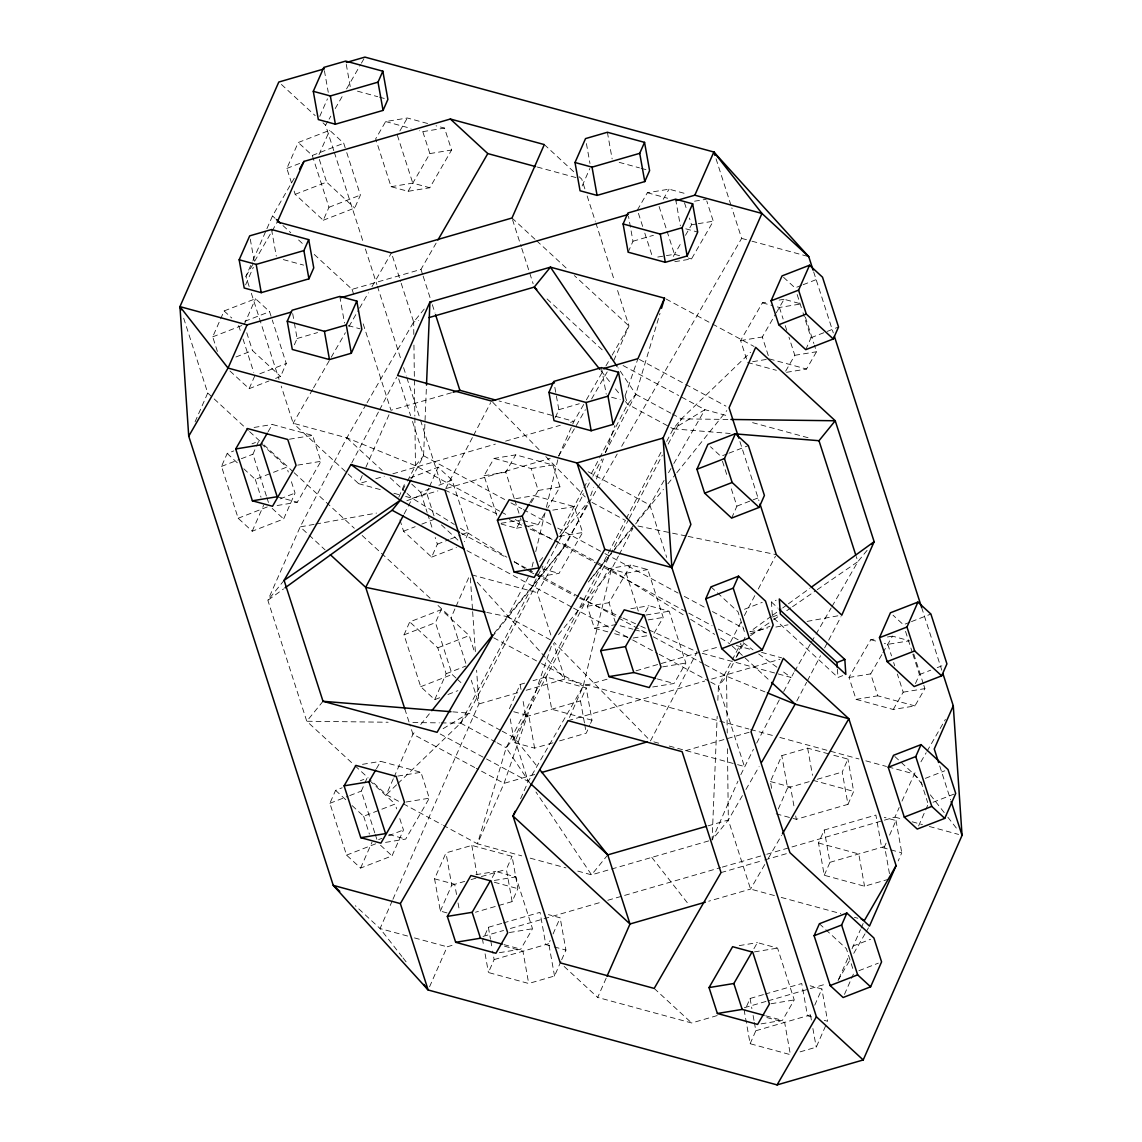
<?xml version="1.0" encoding="UTF-8"?>
<svg xmlns="http://www.w3.org/2000/svg" width="1142" height="1142" viewBox="0 0 1142 1142"><rect width="100%" height="100%" fill="white"/><g stroke="black" fill="none" stroke-linecap="round" stroke-linejoin="round"><path stroke-width="0.75" stroke-dasharray="5 3.75" d="M411.52 478.783L423.582 455.758L426.423 386.867M742.4 795.603L728.339 819.985L712.094 839.927L717.176 716.277M717.833 700.374L718.418 686.242L731.28 661.675M533.842 573.798L530.802 572.156L533.685 560.194M535.741 551.643L546.004 508.904M546.418 507.191L558.752 455.901L573.955 421.355L585.489 401.356M569.43 717.504L583.248 686.099L611.198 569.844L618.436 556.026M591.999 502.38L625.416 520.395L506.192 747.71L477.456 843.81L521.723 855.858M605.246 452.632L635.808 394.29L660.005 313.365M590.685 495.714L593.569 487.363M596.452 479.012L603.361 458.941M605.674 452.261L614.881 425.509M625.259 395.432L637.935 358.659M551.315 646.286L504.065 783.341L477.456 843.81L443.481 825.48M217.394 351.436L212.712 336.861L224.118 310.938L255.551 298.733L269.598 311.68L271.753 318.375M291.538 182.991L286.842 168.416L298.248 142.507L329.695 130.288L343.728 143.235L345.883 149.93M249.156 286.514L245.901 276.393L252.211 262.075M252.91 260.476L266.214 230.241M266.914 228.657L272.51 215.924L294.35 178.081M245.616 284.829L253.324 267.285M319.746 116.384L327.469 98.84M195.068 421.798L207.744 393.005L182.677 315.092M244.145 324.642L255.551 298.733M319.003 154.584L329.695 130.288M229.985 371.022L249.127 388.68L254.837 375.732M294.136 191.085L295.178 194.326L323.257 220.249L328.967 207.287L312.294 155.455L298.248 142.507M291.41 481.738L295.05 493.073L283.644 518.996L252.211 531.216L238.164 518.254L221.491 466.421L227.201 453.474L233.81 450.904M275.607 378.402L280.575 376.475L286.271 363.513L272.281 320.046M294.365 344.77L297.12 338.503L294.165 321.887M323.257 220.249L354.705 208.03L360.401 195.068L346.426 151.601M266.386 495.999L252.939 454.216L255.779 447.735M256.493 446.108L258.634 441.255L252.011 443.824M252.211 531.216L263.616 505.292M362.257 475.543L358.674 483.694L382.156 490.089M365.854 467.378L389.55 413.532M398.801 497.198L405.21 482.609M421.769 524.135L435.016 518.982L426.68 493.073L428.821 488.219M429.52 486.592L438.085 467.164L452.118 480.111L468.791 531.944L464.523 541.665M582.149 185.975L589.872 168.431M399.928 519.867L403.569 531.201L431.647 557.11L437.357 544.163L435.202 537.468M399.8 818.614L403.44 829.948L392.034 855.872L360.601 868.077L346.554 855.13L329.881 803.297L335.591 790.35L342.2 787.766M439.699 697.719L434.731 699.646L420.699 686.685L404.025 634.852L409.721 621.905L441.169 609.685L469.248 635.594L474.972 653.41M374.776 832.875L361.329 791.078L364.17 784.611M364.883 782.984L367.025 778.13L360.415 780.7M455.958 678.005L452.132 674.465L435.459 622.647L441.169 609.685M465.822 663.316L451.104 617.579L455.33 607.987M456.043 606.388L469.419 575.996M393.333 778.744L386.339 794.661L401.784 802.997M394.033 777.16L412.947 734.192L416.288 730.052M555.383 417.515L558.838 409.678L554.384 384.754M628.143 252.196L632.968 241.233L628.514 216.309M360.601 868.077L372.007 842.168M434.731 699.646L446.137 673.723L437.8 647.814L409.721 621.905M613.782 360.529L628.985 325.97L617.037 288.84M392.234 900.881L380.058 928.546L401.913 956.482M392.948 899.254L478.898 703.957L476.614 670.24M447.05 912.915L440.341 911.088L434.574 878.812L445.98 852.888L471.817 845.408L512.073 856.357L517.84 888.647L512.13 901.609L475.472 912.23M509.418 708.739L520.11 684.458L524.963 683.044M440.341 911.088L451.747 885.178L445.98 852.888M552.928 742.814L534.599 748.124L514.471 742.643L525.877 716.733L522.536 698.048M429.563 986.788L447.164 946.804L454.002 944.819M520.609 798.743L528.218 781.471L583.248 686.099L608.786 678.705M512.13 901.609L506.377 869.319L512.073 856.357M584.447 722.972L580.507 700.874L586.203 687.927L545.947 676.978L533.029 680.718M501.709 923.435L488.376 927.29L482.666 940.251L483.88 947.046M559.594 740.887L586.274 733.164L589.829 725.07M590.542 723.443L591.97 720.202L586.203 687.927M560.936 961.421L554.527 975.996L528.689 983.49L488.433 972.527L494.129 959.58L492.616 951.086M731.637 518.097L736.904 506.149L730.48 486.207M805.767 349.666L811.034 337.704L803.012 312.78M554.527 975.996L548.76 943.72L550.187 940.48M553.042 933.999L560.165 917.811L548.431 914.614M561.65 959.808L565.932 950.087L560.165 917.811M736.09 657.521L744.998 637.265M717.176 1015.581L691.638 1022.975L597.694 997.423L606.316 977.837M712.094 839.927L737.946 781.185M740.815 774.661L753.406 749.323M771.621 788.351L770.407 781.542L781.813 755.633L807.651 748.153L829.463 754.091M778.316 808.979L787.58 787.923L781.813 755.633M776.175 813.832L796.302 819.314L847.978 804.339L842.211 772.063L847.921 759.102L831.133 754.548M763.413 994.611L750.08 998.479L744.37 1011.427L750.137 1043.717L790.392 1054.666L784.64 1022.39L764.498 1016.908M888.747 879.212L864.537 886.221L824.267 875.272L818.514 842.996L824.21 830.034L875.885 815.074L881.638 847.35L901.766 852.831L898.212 860.925M847.978 804.339L853.674 791.392L847.921 759.102M750.137 1043.717L755.833 1030.755L754.32 1022.261M824.267 875.272L829.977 862.31L824.21 830.034M915.47 683.544L919.424 674.579L912.472 652.981M766.767 854.245L894.943 817.115L899.168 807.522M901.98 801.127L916.569 769.394M811.377 1020.006L810.463 1014.895L811.891 1011.669M814.746 1005.188L821.869 988.986L810.135 985.789M889.461 873.644L884.607 846.465L886.749 841.597M889.589 835.116L896.013 820.541L884.265 817.358M838.728 978.979L849.234 955.112M852.046 948.745L860.44 929.659M861.139 928.061L863.252 923.293M800.085 1051.868L816.23 1047.185L826.208 1024.517M844.48 994.382L853.388 974.14M918.611 825.952L928.203 804.139M366.182 404.311L346.84 437.843L300.175 526.89L267.856 600.307L306.77 721.244L353.72 764.569M351.75 462.981L378.759 411.434M379.587 409.864L396.774 377.06M402.598 490.289L406.609 482.623M407.423 481.082L415.46 465.722L423.582 455.758L411.134 417.301M404.168 513.929L412.362 498.297L437.886 490.903M445.694 488.533L472.717 436.986M473.53 435.416L490.717 402.612M494.129 633.282L507.476 616.694L529.203 575.24M397.859 783.555L460.626 723.129L542.95 566.004M559.951 533.557L583.077 489.404M583.905 487.834L588.044 479.954M591.342 473.644L598.779 459.455M599.607 457.871L627.686 404.268L635.808 394.29L617.95 367.681M441.183 722.886L460.626 723.129L468.748 713.15L583.762 493.615M587.074 487.32L592.027 477.856M592.855 476.285L601.934 458.941M492.131 636.951L565.633 545.262L587.359 503.808M626.159 518.711L662.517 449.334M666.643 441.454L673.252 428.85L681.374 418.871L750.537 352.278M530.002 783.184L506.192 747.71L514.314 737.732L628.5 519.781M629.328 518.197L662.374 455.13M668.156 444.095L681.374 418.871L729.124 419.457M619.235 554.484L632.911 528.375M730.466 642.132L741.101 621.833M744.384 615.581L755.019 595.268M758.288 589.015L775.475 556.211M732.093 660.147L740.944 643.26M737.575 764.64L744.413 766.496L718.418 686.242L726.54 676.278L733.778 662.46M736.99 656.307L744.227 642.489M756.689 743.071L779.601 699.318M783.697 691.51L793.733 672.824M796.802 701.045L806.623 682.288M807.437 680.732L820.541 655.736M824.638 647.914L840.997 616.68M333.778 150.644L325.598 125.22L328.211 120.681M329.096 119.168L330.837 116.141M335.206 108.576L343.071 94.943M346.568 88.89L360.544 64.666M361.414 63.153L364.912 57.1M245.901 276.393L253.767 262.774M254.637 261.247L277.349 221.891M427.622 123.507L407.351 117.997L385.653 121.552L375.675 138.839L391.064 186.688L408.094 191.314L429.806 187.745L451.575 150.016L444.523 128.104L436.073 125.806M399.871 130.959L407.351 117.997M268.099 431.762L272.31 424.467L312.565 435.416L320.902 461.325L297.32 502.209L275.822 505.735M408.094 191.314L429.863 153.585L422.811 131.658L419.428 130.745M312.637 389.479L293.151 423.239L358.674 483.694L368.923 480.725M313.522 387.937L330.338 358.788M331.223 357.26L345.384 332.707M348.938 326.569L358.674 309.696M359.559 308.154L368.409 292.809M371.949 286.671L391.435 252.924M314.25 254.438L352.079 289.34L420.97 269.398L436.116 243.146M367.053 402.783L413.661 322.015L424.496 308.725M496.799 515.313L484.065 475.714L494.043 458.427L515.741 454.859L552.914 464.965L559.965 486.892L547.775 508.019M637.379 210.028L647.357 192.741L669.055 189.172L687.641 194.226M514.257 498.554L505.763 472.16L515.741 454.859M663.245 199.265L669.055 189.172M586.388 399.814L605.017 367.51M605.917 365.968L611.241 356.747M612.126 355.205L628.985 325.97L574.383 275.593M376.489 768.637L380.7 761.329L420.955 772.292L429.306 798.201L405.71 839.07L384.212 842.61M529.802 502.937L534.013 495.642L574.283 506.591L582.62 532.515L559.023 573.384L537.525 576.91M501.152 524.021L516.484 528.189L520.838 520.638M531.287 502.537L538.253 490.46L531.201 468.534L494.043 458.427M673.28 256.465L681.988 241.362M685.471 235.338L691.567 224.774L689.397 218.022M558.752 455.901L585.375 409.75M591.599 398.986L607.573 371.293M528.175 526.262L538.196 524.621L546.904 509.532M674.808 261.675L691.51 258.934L713.279 221.205L706.77 200.963M550.844 634.981L537.225 592.641L587.887 504.85M588.772 503.308L596.766 489.447M597.666 487.905L617.208 454.016M621.662 446.322L741.643 238.393L731.836 207.901M607.858 631.854L594.354 628.186L587.288 606.259L609.071 568.53L630.769 564.976L647.799 569.601L663.202 617.437L654.052 633.282M746.582 359.116L740.616 340.573L762.385 302.844L769.066 301.745M664.073 480.439L649.869 505.05L635.395 523.107M668.513 472.745L672.952 465.065M673.837 463.524L704.914 409.678L728.739 416.159M615.509 622.932L609 602.705L630.769 564.976M768.281 355.562L762.314 337.004L775.375 314.364M776.246 312.865L784.083 299.275L801.113 303.915L779.415 307.469L774.305 306.085M492.231 877.499L495.728 871.446L515.856 876.913L532.529 928.746L520.738 949.173L499.24 952.713M645.544 611.798L649.041 605.745L669.169 611.227L685.842 663.045L674.051 683.487L652.553 687.013M785.653 371.164L794.803 355.305L788.965 337.161M786.495 372.335L806.538 369.037L816.516 351.75L814.389 345.155M794.632 671.268L810.663 643.474M811.562 641.932L815.117 635.751M816.016 634.21L831.162 607.958M832.047 606.416L857.899 561.636L867.634 549.673M745.926 789.507L759.116 766.639M923.835 685.328L924.906 688.626L914.928 705.913L893.215 709.482L856.057 699.361L849.006 677.449L870.775 639.72L877.456 638.621M914.928 705.913L877.755 695.806L870.704 673.88L882.024 654.266M882.894 652.753L892.473 636.151L909.517 640.79L887.805 644.345L884.393 643.417M764.74 864.537L750.565 889.076L708.711 901.209M768.281 858.399L781.556 835.373M753.934 948.674L757.432 942.621L777.559 948.103L794.232 999.921L782.441 1020.363L760.943 1023.889M893.215 709.482L903.194 692.18L897.355 674.037M920.937 761.814L926.191 752.735M927.061 751.222L945.405 719.431M838.028 980.578L850.262 959.38M853.759 953.327L865.122 933.642M865.993 932.129L868.605 927.589M590.842 578.68L613.126 550.901M614.239 549.502L634.281 524.506M420.727 724.513L430.748 712.08M635.637 523.935L663.445 489.361M667.884 483.837L675.664 474.158M676.778 472.774L726.826 410.578M284.101 580.364L267.856 600.307L283.573 588.929M323.015 701.288L306.77 721.244L388.123 722.244M539.509 561.479L542.764 557.467M559.88 536.455L588.958 500.738M486.735 612.398L507.476 616.694L565.633 545.262L611.198 569.844L683.159 614.71M588.33 582.049L611.684 553.37M612.769 552.029L632.354 527.989M558.481 634.581L611.198 569.844M607.772 854.887L591.542 874.843L574.512 870.204M396.588 784.797L386.339 794.661L369.38 779.015M771.293 616.223L749.866 631.74L767.21 628.6M772.72 615.181L781.285 608.971M782.713 607.944L787.009 604.832M788.437 603.79L809.864 588.273M750.451 635.709L772.235 620.691M773.691 619.692L779.486 615.695M786.752 610.684L791.106 607.687M792.562 606.688L815.788 590.671M817.244 589.672L857.899 561.636L856.272 556.597M625.459 401.484L627.686 404.268L673.252 428.85L704.914 409.678L680.204 396.345M443.125 728.667L468.748 713.15L500.639 730.352M312.294 155.455L343.728 143.235M286.842 168.416L300.089 163.277M295.178 194.326L326.626 182.12L354.705 208.03M328.967 207.287L360.401 195.068M244.773 321.33L269.598 311.68M212.712 336.861L242.489 325.284M235.937 356.989L252.482 350.551L280.575 376.475M259.791 373.805L286.271 363.513M249.127 388.68L268.984 380.971M221.491 466.421L239.692 459.355M241.347 458.713L252.939 454.216M243.788 468.777L255.28 479.383L271.825 472.959M273.48 472.317L286.713 467.164L288.284 472.031M801.47 285.357L795.003 287.87L782.042 275.907M803.097 284.729L819.271 278.434M280.161 498.868L295.05 493.073M238.164 518.254L269.612 506.034M409.949 478.084L438.085 467.164M811.034 337.704L825.595 332.036M827.222 331.408L838.542 327.012M411.748 484.094L420.684 492.33L430.605 488.476M438.885 485.264L452.118 480.111M406.823 500.796L426.68 493.073M403.569 531.201L415.16 526.705M437.357 544.163L448.934 539.652M450.59 539.01L460.526 535.155M462.182 534.513L468.791 531.944M431.647 557.11L456.472 547.475M727.34 453.802L720.859 456.315L710.495 446.75M728.953 453.174L748.381 445.623M404.025 634.852L435.459 622.647M736.904 506.149L751.465 500.482M753.078 499.853L761.172 496.713M437.8 647.814L469.248 635.594M446.137 673.723L465.993 666.014M420.699 686.685L452.132 674.465M447.978 694.493L457.899 690.639M744.456 609.271L762.256 602.362M772.349 615.352L771.45 602.048L776.16 600.221M772.463 617.008L778.744 614.567M750.537 633.824L769.951 626.273M329.881 803.297L348.082 796.231M349.738 795.589L361.329 791.078M352.179 805.652L363.67 816.259L380.215 809.821M381.871 809.178L395.103 804.039L396.674 808.893M909.86 622.233L903.393 624.745L893.03 615.181M911.487 621.605L930.901 614.053M378.63 839.598L381.928 838.314M388.551 835.744L403.44 829.948M346.554 855.13L378.002 842.91M773.776 618.222L837.985 677.477L844.266 675.036M919.424 674.579L930.759 670.168M937.225 667.656L943.692 665.144M925.363 778.344L944.791 770.793M933.057 802.255L955.711 793.447M852.846 946.147L870.647 939.238M858.927 970.7L878.341 963.149M297.12 338.503L317.562 332.579M632.968 241.233L653.41 235.323M413.818 334.435L413.661 322.015L418.757 320.545M451.475 392.762L390.992 410.278L362.342 321.259M558.838 409.678L579.265 403.768M375.761 478.755L384.297 476.271M392.848 473.802L495.357 444.11M505.606 441.14L560.279 425.309M570.543 422.34L573.955 421.355L499.04 400.97M446.408 488.433L550.23 458.37M517.74 692.709L478.898 703.957L471.275 680.247M526.177 690.268L565.019 679.019L718.004 720.631M636.023 670.811L719.431 646.658M525.877 716.733L580.507 700.874M568.045 720.645L704.728 681.06M711.566 679.09L779.915 659.291M534.713 774.476L504.065 783.341L476.271 768.352M685.486 750.708L749.338 732.208M451.747 885.178L464.708 881.381M471.118 879.568L475.957 878.169M481.367 876.556L506.377 869.319M787.58 787.923L813.418 780.429L853.674 791.392M817.215 779.301L842.211 772.063M707.954 825.88L728.339 819.985L727.425 747.239M708.739 840.897L591.542 874.843L535.969 792.048M503.365 922.95L540.038 912.33L545.805 944.62L552.514 946.433M483.052 936.411L503.565 930.473M510.403 928.489L600.977 902.251M607.815 900.267L720.616 867.606M722.329 867.106L765.054 854.744M721.03 872.602L763.042 860.44M764.712 859.955L788.237 853.145M494.129 959.58L548.76 943.72M829.977 862.31L884.607 846.465M765.083 994.125L801.741 983.519L807.508 1015.795L812.533 1017.165M744.413 1007.687L766.539 1001.277M768.238 1000.792L826.123 984.019M755.833 1030.755L810.463 1014.895M314.064 524.378L300.175 526.89L325.07 549.859M315.792 524.064L376.517 513.086M775.889 627.044L788.037 624.845M807.123 621.391L841.825 615.11M422.811 131.658L444.523 128.104M429.863 153.585L451.575 150.016M391.064 186.688L412.776 183.12L429.806 187.745M694.536 201.206L706.227 199.279M691.567 224.774L696.577 223.946M698.247 223.675L713.279 221.205M657.778 257.036L674.479 254.295L679.59 255.694M779.072 300.103L784.083 299.275M740.616 340.573L762.314 337.004M254.109 427.451L272.31 424.467M752.678 361.671L767.695 359.202M794.803 355.305L816.516 351.75M289.411 439.213L312.565 435.416M297.748 465.122L320.902 461.325M484.065 475.714L505.763 472.16M531.201 468.534L552.914 464.965M538.253 490.46L559.965 486.892M515.827 498.626L534.013 495.642M552.771 510.131L574.283 506.591M501.124 523.279L521.166 519.995L519.567 515.042M516.484 528.189L526.505 526.548M559.466 536.312L582.62 532.515M609.071 568.53L626.101 573.17L647.799 569.601M587.288 606.259L609 602.705M630.855 608.729L649.041 605.745M646.015 615.024L669.169 611.227M594.354 628.186L616.052 624.617L632.953 629.213M648.171 619.906L663.202 617.437M633.182 638.021L651.554 635.009M662.688 666.857L685.842 663.045M887.462 636.979L892.473 636.151M849.006 677.449L870.704 673.88M362.499 764.326L380.7 761.329M856.057 699.361L877.755 695.806M903.194 692.18L924.906 688.626M397.801 776.089L420.955 772.292M406.138 801.998L429.306 798.201M475.886 874.701L495.728 871.446M494.358 880.439L515.856 876.913M509.375 932.543L532.529 928.746M739.245 945.605L757.432 942.621M754.405 951.9L777.559 948.103M771.078 1003.732L794.232 999.921M412.876 722.543L439.413 722.872M673.252 428.85L730.123 433.475M452.76 711.851L468.748 713.15M637.978 526.019L670.825 532.829M672.567 533.186L686.399 536.041M688.126 536.397L776.303 554.655M357.475 91.16L377.745 96.685M379.444 97.141L386.196 98.983M619.192 162.35L639.463 167.86M641.147 168.317L646.215 169.701M385.653 121.552L410.992 128.446M647.357 192.741L667.627 198.251M537.34 167.046L578.323 178.209M741.643 238.393L750.251 240.734M751.964 241.19L807.023 256.165M685.771 228.814L697.691 232.054M688.098 258.006L691.51 258.934M762.385 302.844L772.606 305.628M769.365 358.931L806.538 369.037M747.667 362.499L776.374 370.308M283.344 259.605L303.615 265.115M752.578 422.64L810.477 438.385M348.224 325.613L360.144 328.853M611.627 397.259L620.149 399.572M499.682 511.159L415.46 465.722L346.84 437.843L293.151 423.239L281.203 386.096M522.865 520.452L538.196 524.621M393.904 493.273L398.929 494.643M405.653 496.47L412.362 498.297L454.345 524.478M870.775 639.72L877.584 641.561M277.192 496.727L297.32 502.209M542.25 568.816L559.023 573.384M736.347 645.53L753.135 650.083M761.514 652.367L781.656 657.849M471.832 574.854L537.225 592.641M634.638 629.67L646.458 632.896M702.244 653.295L791.063 677.449L781.199 670.297M614.624 633.696L628.129 637.379M657.278 678.919L674.051 683.487M719.717 721.102L748.938 729.053M750.651 729.51L773.006 735.591M779.886 737.461L858.955 758.973M865.822 760.843L886.449 766.453M888.176 766.91L913.957 773.933L922.693 785.096M591.97 720.202L551.714 709.253L545.947 676.978M653.881 741.886L660.718 743.742M669.255 746.054L735.862 764.184M513.743 711.737L528.832 715.848L534.599 748.124M770.407 781.542L790.549 787.024L794.19 807.408M894.943 817.115L901.823 818.985M912.158 821.797L922.479 824.61M929.36 826.48L958.609 834.431M818.514 842.996L858.77 853.945L864.537 886.221M774.404 895.556L750.565 889.076L728.339 819.985M781.214 897.412L840.812 913.629M854.43 917.326L857.842 918.254M530.245 858.17L565.989 867.891M388.937 834.517L405.71 839.07M494.343 882.252L517.84 888.647M434.574 878.812L454.702 884.279L456.829 896.184M554.184 946.889L565.932 950.087M824.281 1020.363L827.636 1021.276L821.869 988.986M503.965 944.62L520.738 949.173M765.668 1015.795L782.441 1020.363M504.478 946.176L522.936 951.2L528.689 983.49M407.58 936.04L380.058 928.546L355.362 905.749M414.475 937.91L447.164 946.804M704.7 664.501L726.54 676.278L765.754 692.209M444.88 490.104L496.399 513.643M509.275 519.524L522.165 525.406M530.216 529.089L552.757 539.381M554.37 540.109L565.633 545.262M579.594 598.208L621.448 617.337M623.061 618.065L639.163 625.416M640.762 626.159L697.12 651.896L650.469 740.944L554.27 642.532M666.086 299.018L710.881 323.186M712.422 324.014L754.12 346.511M639.477 359.487L725.969 406.138M623.047 365.526L678.648 395.517M635.808 394.29L670.739 413.133M672.253 413.961L681.374 418.871M588.087 471.732L649.869 505.05L666.714 557.382M423.582 455.758L504.678 499.497M510.917 502.865L521.837 508.747M523.393 509.589L551.472 524.735M557.71 528.104L603.433 552.757M604.946 553.585L678.12 593.055M684.358 596.409L706.199 608.186M712.437 611.555L743.628 628.385M501.238 511.987L507.476 515.356M515.27 519.567L523.079 523.764M524.635 524.606L552.699 539.752M555.826 541.436L595.31 562.735M596.823 563.548L687.156 612.283M688.712 613.126L712.108 625.73M718.347 629.099L740.187 640.876M461.082 533.086L506.306 557.482M514.1 561.693L526.576 568.416M528.132 569.258L578.58 596.467M580.107 597.28L647 633.367M653.238 636.736L703.144 663.659M535.355 574.626L574.854 595.924M466.992 550.63L571.985 607.258M573.498 608.086L613.925 629.884M615.481 630.727L631.083 639.135M632.639 639.977L657.592 653.438M659.148 654.28L709.054 681.203M710.624 682.045L718.418 686.242M507.476 616.694L553.042 641.262M493.672 637.778L540.009 662.774M541.551 663.602L583.248 686.099M502.166 731.18L514.314 737.732L537.682 767.024M460.626 723.129L495.557 741.972M497.084 742.785L506.192 747.71M440.184 733.992L484.965 758.145M486.521 758.973L528.218 781.471L514.314 737.732M474.729 767.524L412.947 734.192L409.692 724.071M403.326 803.825L441.94 824.652M690.667 619.392L714.649 634.352M720.645 638.092L729.638 643.703M460.34 528.218L506.82 557.196M514.314 561.878L524.806 568.416M526.305 569.358L530.802 572.156M743.157 642.746L753.021 649.884M758.659 653.966L779.786 669.283M544.306 144.577L573.998 171.985M579.165 176.753L581.749 179.137L585.004 189.258M511.987 218.008L535.384 239.606M536.683 240.805L567.888 269.598M547.061 298.947L603.518 351.051M281.389 84.437L315.192 115.627M323 122.822L325.598 125.22M771.45 602.048L778.002 608.101M710.981 586.874L737.989 611.798L745.169 634.124M894.8 756.489L920.509 780.229M272.51 215.924L275.122 218.336M282.945 225.559L290.782 232.782M298.604 239.991L303.815 244.816M732.265 646.115L770.265 681.189M224.118 310.938L231.769 318.018M441.397 524.877L457.985 540.195M346.84 437.843L382.213 470.49M390.079 477.741L405.81 492.259M407.109 493.458L412.362 498.297M819.385 923.75L824.524 928.503M825.809 929.688L846.379 948.674L853.559 970.986M207.744 393.005L248.299 430.434M249.613 431.647L262.703 443.71M264.002 444.923L292.795 471.489M294.094 472.688L354.291 528.232M362.142 535.484L430.177 598.265M438.028 605.503L451.104 617.579M261.19 443.61L286.713 467.164M227.201 453.474L237.408 462.895M272.167 508.39L283.644 518.996M457.243 679.176L462.353 683.887M654.195 988.415L691.638 1022.975M355.034 765.768L368.081 777.816M369.58 780.486L395.103 804.039M564.134 966.446L597.694 997.423M335.591 790.35L345.798 799.771M380.557 845.266L392.034 855.872M492.773 402.312L539.638 450.262M545.805 456.572L585.261 496.956M477.242 582.234L565.019 679.019L553.57 643.446M600.977 370.793L610.999 383.341M615.452 388.922L619.892 394.504M930.345 794.875L946.747 815.816M947.846 817.215L957.681 829.791M651.811 857.385L689.226 905.178M403.012 957.867L406.295 962.064M398.672 378.844L410.592 415.631M813.661 271.896L833.289 332.907M921.637 607.501L941.807 670.211M805.367 317.105L813.861 343.499M913.757 653.981L923.307 683.673M797.145 294.508L802.483 311.124M905.535 631.383L911.944 651.325M939.709 765.925L950.601 799.8M779.415 307.469L783.127 319.018M785.253 325.613L786.838 330.566M887.805 644.345L891.517 655.893M893.644 662.488L894.7 665.786M921.023 781.813L927.689 802.555M716.034 158.781L731.294 206.202M684.515 202.848L686.685 209.586M739.916 441.569L758.916 500.639M659.077 206.459L666.514 229.556M667.042 231.212L674.479 254.295M722.472 461.297L727.811 477.913M638.435 213.326L642.689 226.53M644.802 233.125L652.239 256.222M587.174 196.01L595.325 221.334M595.867 223.018L614.325 280.404M512.53 219.692L521.209 246.658M521.751 248.342L533.143 283.744M626.101 573.17L638.307 611.098M397.373 135.284L412.776 183.12M514.785 500.196L519.039 513.4M420.97 269.398L422.597 274.437M423.125 276.107L431.776 302.987M432.318 304.671L435.016 313.065M392.52 256.293L400.642 281.574M401.185 283.259L413.661 322.015M334.32 152.343L363.227 242.175M365.411 248.956L376.86 284.558M377.402 286.242L400.856 359.13M403.583 367.61L406.309 376.075M406.852 377.774L419.942 418.457M420.484 420.156L441.754 486.249M319.332 159.437L326.626 182.12M420.684 492.33L427.137 512.401M427.679 514.071L431.976 527.447M352.079 289.34L353.706 294.379M404.796 708.882L409.15 722.372M251.34 293.266L279.033 379.344M246.758 332.736L252.482 350.551M238.692 325.57L240.848 332.265M243.003 338.946L253.752 372.378M266.914 497.684L268.527 502.694M375.304 834.545L376.931 839.57M255.28 479.383L261.004 497.198M363.67 816.259L369.394 834.074M625.017 395.86L627.686 404.268M896.013 820.541L901.766 852.831M807.651 748.153L812.504 775.332M795.703 815.902L796.302 819.314M675.621 199.179L680.361 225.773M812.89 1028.499L816.23 1047.185M607.387 132.258L612.126 158.852M750.08 998.479L751.893 1008.672M753.106 1015.466L754.02 1020.563M586.417 143.578L589.986 163.52M601.477 367.624L606.231 394.204M584.747 724.67L586.274 733.164M520.11 684.458L521.023 689.554M510.217 718.86L514.471 742.643M346.283 64.409L350.423 87.663M488.376 927.29L490.489 939.181M490.803 940.88L492.316 949.387M471.817 845.408L476.971 874.301M485.093 953.841L488.433 972.527M324.414 70.733L328.268 92.331M458.042 902.979L459.555 911.473M339.774 296.435L344.513 323.029M292.68 313.579L293.865 320.217M271.553 229.528L276.293 256.108M250.284 239.178L254.138 260.776M837.414 669.155L837.985 677.477M470.361 577.938L472.531 609.885M472.645 611.669L475.415 652.482M726.54 676.278L727.24 733.05M413.946 345.084L414.846 416.059M414.86 417.829L415.46 465.722"/><path stroke-width="1.5" d="M426.494 385.097L429.906 302.073L550.458 267.157L664.544 298.19L661.518 308.311M942.907 673.594L953.27 705.799L962.049 835.373L863.209 1059.962L777.088 1084.9L428.15 989.986L333.25 885.364L188.73 436.201L179.951 306.627L278.791 82.038L324.385 68.834M239.163 259.776L249.698 235.852L271.553 229.528L308.711 239.634L313.75 267.885L308.925 278.834L261.233 292.652L244.202 288.012L239.163 259.776L256.193 264.402L303.886 250.598L308.711 239.634M313.293 91.331L323.828 67.407L345.683 61.083L382.841 71.189L387.88 99.44L383.07 110.403L335.377 124.207L318.347 119.582L313.293 91.331L330.338 95.957L378.016 82.153L382.841 71.189M303.972 161.422L277.349 221.891L391.435 252.924L511.987 218.008L544.306 144.577L450.362 119.025L303.972 161.422L299.604 169.002M291.495 312.009L247.057 324.885L228.043 368.067L188.73 436.201M287.256 321.216L292.081 310.253L339.774 296.435L356.804 301.074L361.843 329.324L351.322 353.235L329.467 359.573L292.295 349.466L287.256 321.216L324.428 331.323L346.283 324.999L356.804 301.074M429.906 302.073L397.587 375.504L491.531 401.056L554.512 382.813M575.011 162.507L585.532 138.596L607.387 132.258L644.545 142.365L649.598 170.615L644.773 181.578L597.08 195.396L580.05 190.757L575.011 162.507L592.041 167.146L639.72 153.328L644.545 142.365M548.959 392.391L553.784 381.428L601.477 367.624L618.507 372.249L623.561 400.499L613.026 424.424L591.171 430.748L554.013 420.641L548.959 392.391L586.132 402.498L607.987 396.174L618.507 372.249M623.104 223.96L627.929 212.997L675.621 199.179L692.652 203.818L697.691 232.054L687.156 255.979L665.301 262.303L628.143 252.196L623.104 223.96L660.262 234.067L682.117 227.729L692.652 203.818M676.035 200.649L694.836 195.196L713.85 152.014L364.912 57.1L346.34 62.482M664.544 298.19L637.935 358.659L603.89 368.509M515.085 811.32L513.015 816.03L560.251 962.863L654.195 988.415L721.03 872.602L682.117 751.679L568.045 720.645L513.015 816.03L630.013 923.992L705.356 902.166M696.934 469.276L707.912 444.352L735.419 433.66L748.381 445.623L764.412 495.457L759.144 507.419L731.637 518.097L704.643 493.187L696.934 469.276L724.456 458.584L735.419 433.66M771.078 300.831L782.042 275.907L809.55 265.215L822.511 277.178L838.542 327.012L833.275 338.974L805.767 349.666L778.773 324.742L771.078 300.831L798.586 290.139L809.55 265.215M863.209 1059.962L816.402 1016.78L671.881 567.603L690.896 524.421L663.102 438.043L761.942 213.454L713.85 152.014L714.935 155.398M705.727 598.836L710.981 586.874L738.503 576.182L765.497 601.106L773.191 625.017L762.228 649.941L734.72 660.633L721.758 648.67L705.727 598.836L733.235 588.144L738.503 576.182M607.03 976.21L630.013 923.992L607.772 854.887L539.909 769.808M879.468 637.707L890.432 612.783L917.94 602.091L930.901 614.053L946.932 663.887L941.665 675.85L914.157 686.542L887.163 661.618L879.468 637.707L906.976 627.015L917.94 602.091M814.118 935.712L819.385 923.75L846.893 913.058L873.887 937.982L881.581 961.892L870.618 986.816L843.11 997.508L830.148 985.546L814.118 935.712L841.625 925.02L846.893 913.058M888.248 767.267L893.515 755.305L921.023 744.627L948.017 769.537L955.711 793.447L944.748 818.371L917.24 829.063L904.278 817.101L888.248 767.267L915.756 756.575L921.023 744.627M953.27 705.799L934.256 748.995L938.624 762.542M896.099 865.607L869.49 926.076L789.921 852.66L751.008 731.722L783.326 658.306L848.849 718.761L896.099 865.607L864.651 920.109L861.239 919.182M285 587.887L392.134 510.26L400.257 500.282L410.72 480.325M403.354 515.485L365.697 587.345L404.796 708.882M235.709 448.977L247.5 428.535L287.755 439.484L296.106 465.394L272.51 506.277L252.382 500.796L235.709 448.977L260.519 444.895L267.257 433.218M437.9 240.048L487.805 153.585L535.627 166.589M284.101 580.364L350.937 464.551L444.88 490.104L492.131 636.951L437.086 732.322L323.015 701.288L284.101 580.364L400.257 500.282L459.527 532.243M344.099 785.839L355.89 765.411L396.146 776.36L404.496 802.269L380.9 843.153L360.772 837.671L344.099 785.839L368.909 781.77L375.647 770.093M497.412 520.152L509.204 499.711L549.473 510.674L557.81 536.583L534.213 577.452L514.086 571.985L497.412 520.152L522.222 516.084L528.96 504.407M423.782 984.404L428.15 989.986L400.357 903.607L604.775 549.359L576.981 462.981L228.043 368.067L179.951 306.627L247.057 324.885M447.336 916.384L470.918 875.514L491.046 880.982L507.719 932.814L495.928 953.256L455.672 942.307L447.336 916.384L472.146 912.315L490.489 880.525M600.649 650.697L624.231 609.828L644.359 615.295L661.032 667.128L649.241 687.555L608.986 676.606L600.649 650.697L625.459 646.629L643.803 614.839M761.757 762.071L795.16 704.157L848.849 718.761L782.441 833.846M709.039 987.573L732.622 946.689L752.749 952.171L769.437 1004.004L757.631 1024.431L717.376 1013.482L709.039 987.573L733.849 983.505L752.193 951.7M777.088 1084.9L816.402 1016.78M431.847 710.695L493.016 634.667M737.232 434.046L818.985 440.712L835.23 420.756L755.661 347.339L729.053 407.808L738.831 438.185M871.974 544.349L874.144 541.693L835.23 420.756L730.894 419.471M811.291 587.231L874.144 541.693L841.825 615.11L776.303 554.655L760.001 504.007M778.773 324.742L806.281 314.05L833.275 338.974M704.643 493.187L732.15 482.495L759.144 507.419M721.758 648.67L749.266 637.978L762.228 649.941M779.315 609.3L836.972 662.517L844.823 659.462L845.837 674.422L780.314 613.953L779.301 598.993L844.823 659.462M887.163 661.618L914.671 650.926L941.665 675.85M904.278 817.101L931.786 806.409L944.748 818.371M830.148 985.546L857.656 974.854L870.618 986.816M341.058 297.662L628.186 214.51M428.949 317.59L534.228 287.113L550.458 267.157L616.951 366.211M453.16 392.263L459.883 390.321L495.628 400.043M541.522 772.506L647.057 741.943M706.256 826.365L607.772 854.887L530.787 783.84M252.382 500.796L277.192 496.727L260.519 444.895M514.086 571.985L538.896 567.902L522.222 516.084M608.986 676.606L633.796 672.538L655.608 678.476M360.772 837.671L385.582 833.603L368.909 781.77M455.672 942.307L480.482 938.224L502.28 944.163M717.376 1013.482L742.186 1009.414L763.998 1015.338M323.015 701.288L450.976 711.709M484.993 612.041L365.697 587.345L330.324 554.698M694.836 195.196L761.942 213.454L808.75 256.636L813.104 270.197M604.775 549.359L671.881 567.603L663.102 438.043L576.981 462.981L671.881 567.603M400.357 903.607L333.25 885.364L339.759 891.36M767.381 692.88L795.16 704.157L771.578 682.402M392.134 510.26L463.88 548.945M350.937 464.551L400.257 500.282M450.362 119.025L487.805 153.585M536.783 289.483L534.228 287.113L599.864 369.394M276.435 219.535L280.347 223.147M713.85 152.014L808.75 256.636M834.374 336.305L921.637 607.501M798.586 290.139L806.281 314.05M906.976 627.015L914.671 650.926M951.158 801.498L962.049 835.373M818.985 440.712L855.729 554.912M915.756 756.575L931.786 806.409M724.456 458.584L732.15 482.495M733.235 588.144L749.266 637.978M841.625 925.02L857.656 974.854M625.459 646.629L633.796 672.538M733.849 983.505L742.186 1009.414M435.559 314.749L459.883 390.321M472.146 912.315L480.482 938.224M179.951 306.627L181.036 310.01M682.117 227.729L687.156 255.979M660.262 234.067L665.301 262.303M639.72 153.328L644.773 181.578M592.041 167.146L597.08 195.396M607.987 396.174L613.026 424.424M586.132 402.498L591.171 430.748M378.016 82.153L383.07 110.403M330.338 95.957L335.377 124.207M346.283 324.999L351.322 353.235M324.428 331.323L329.467 359.573M303.886 250.598L308.925 278.834M256.193 264.402L261.233 292.652M836.972 662.517L837.3 667.499"/></g></svg>
